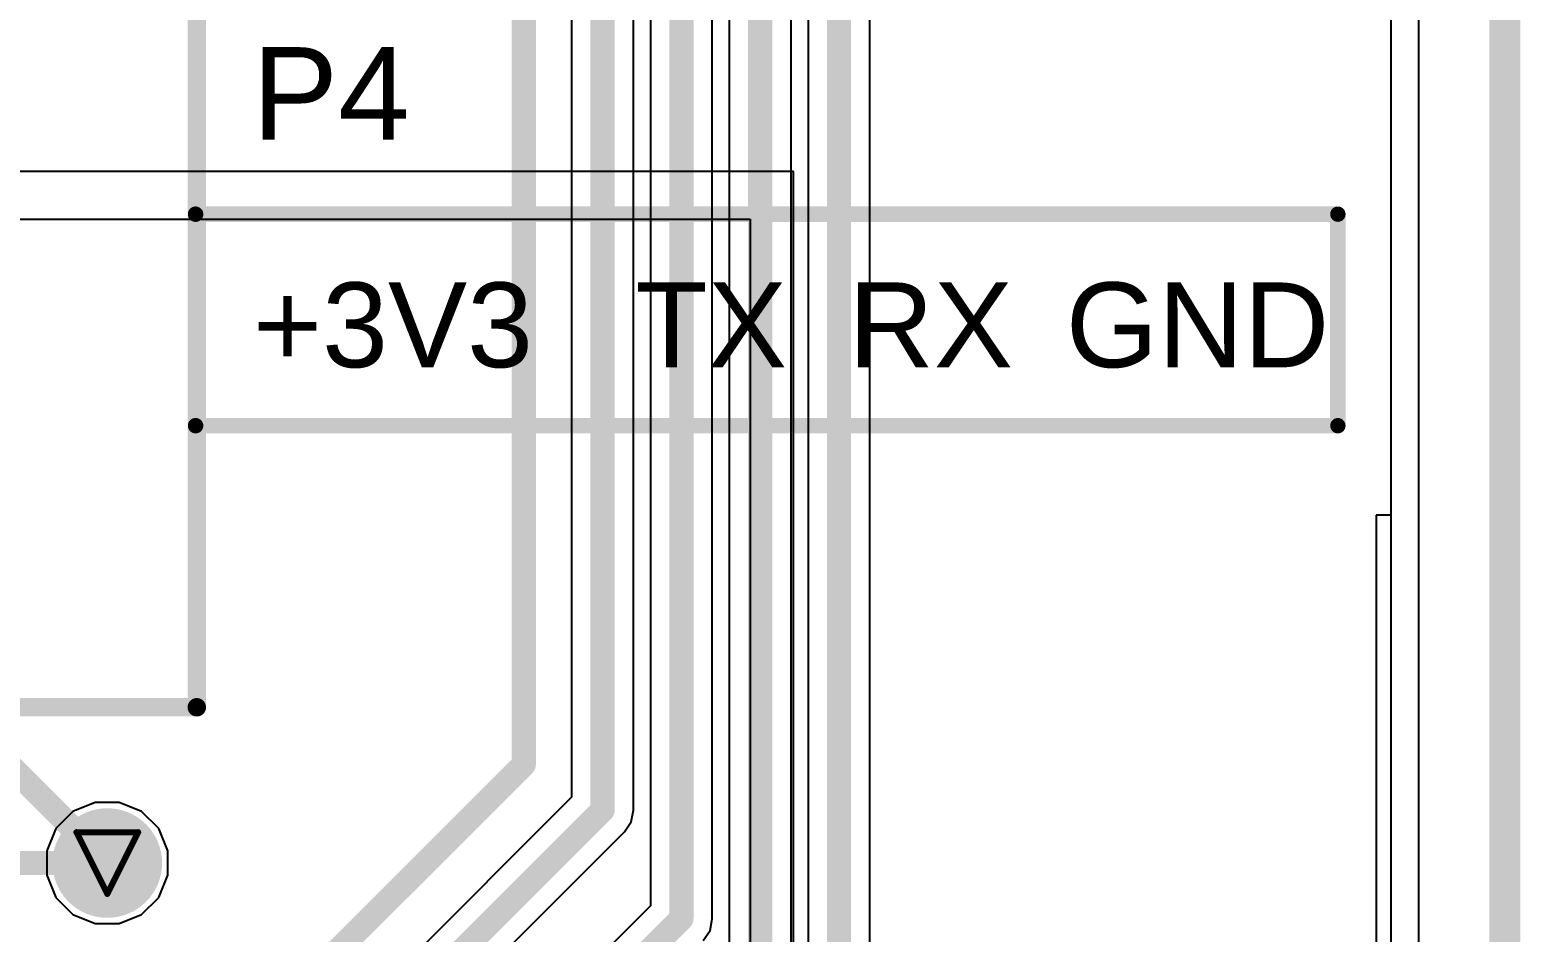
# Model space of a CAD drawing. Header units: inches. Extents: x 0 to 423, y -3 to 110.
# Drawn here: x 51.9 to 64.19, y 65.47 to 72.91 of the extents above; entities that cross this region are included whole.
import ezdxf

# ---------------------------------------------------------------- set-up
doc = ezdxf.new("R2010")
doc.units = ezdxf.units.IN
for name, color, linetype in [('Board Outline', 56, 'Continuous'), ('Bottom Layer', 5, 'Continuous'), ('Bottom Solder', 6, 'Continuous'), ('Drill Drawing', 1, 'Continuous'), ('Mechanical 1', 6, 'Continuous'), ('Mechanical 13', 56, 'Continuous'), ('Mid Layer', 16, 'Continuous'), ('Mid Layer 2', 76, 'Continuous'), ('Top Layer', 1, 'Continuous'), ('Top Overlay', 2, 'Continuous'), ('Top Solder', 216, 'Continuous'), ('Via Holes', 16, 'Continuous')]:
    doc.layers.add(name, color=color, linetype=linetype)
doc.styles.add('Arial', font='', dxfattribs={"height": 0.2})
doc.styles.get('Arial').set_extended_font_data('Arial')

# ---------------------------------------------------------------- blocks, each defined once
blk = doc.blocks.new('CON_2078430004_MOL_1')
at = {"layer": 'Mechanical 13'}
for points in [[(2.45, 3.076, 0.127, 0.127, 0), (-9.95, 3.076, 0.127, 0.127, 0)], [(-9.95, 3.076, 0.127, 0.127, 0), (-9.95, -4.224, 0.127, 0.127, 0)]]:
    blk.add_lwpolyline(points, format="xyseb", dxfattribs=at)
blk.add_lwpolyline([(-9.982, 3.076, 0.0635, 0.0635, 1), (-9.918, 3.076, 0.0635, 0.0635, 1)], format="xyseb", close=True, dxfattribs=at)
blk.add_lwpolyline([(-9.982, 3.076, 0.0635, 0.0635, 1), (-9.918, 3.076, 0.0635, 0.0635, 1)], format="xyseb", close=True, dxfattribs=at)
at = {"layer": 'Top Overlay'}
for points in [[(2.45, 3.076, 0.152, 0.152, 0), (-9.95, 3.076, 0.152, 0.152, 0)], [(-9.95, 3.076, 0.152, 0.152, 0), (-9.95, -4.224, 0.152, 0.152, 0)]]:
    blk.add_lwpolyline(points, format="xyseb", dxfattribs=at)
blk.add_lwpolyline([(-9.988, 3.076, 0.0762, 0.0762, 1), (-9.912, 3.076, 0.0762, 0.0762, 1)], format="xyseb", close=True, dxfattribs=at)
blk.add_lwpolyline([(-9.988, 3.076, 0.0762, 0.0762, 1), (-9.912, 3.076, 0.0762, 0.0762, 1)], format="xyseb", close=True, dxfattribs=at)

msp = doc.modelspace()

# ---------------------------------------------------------------- hatches: boundary and pattern name
at = {"layer": 'Bottom Layer'}
h = msp.add_hatch(color=5, dxfattribs=at)
edge = h.paths.add_edge_path()
edge.add_arc((52.536, 66.039), 0.35, 0, 360)
at = {"layer": 'Bottom Solder'}
h = msp.add_hatch(color=6, dxfattribs=at)
edge = h.paths.add_edge_path()
edge.add_arc((52.536, 66.039), 0.452, 0, 360)
at = {"layer": 'Mid Layer'}
h = msp.add_hatch(color=16, dxfattribs=at)
edge = h.paths.add_edge_path()
edge.add_arc((52.536, 66.039), 0.35, 0, 360)
at = {"layer": 'Mid Layer 2'}
h = msp.add_hatch(color=76, dxfattribs=at)
edge = h.paths.add_edge_path()
edge.add_arc((52.536, 66.039), 0.35, 0, 360)
at = {"layer": 'Top Layer'}
h = msp.add_hatch(color=1, dxfattribs=at)
edge = h.paths.add_edge_path()
edge.add_arc((52.536, 66.039), 0.35, 0, 360)
at = {"layer": 'Top Solder'}
h = msp.add_hatch(color=216, dxfattribs=at)
edge = h.paths.add_edge_path()
edge.add_arc((52.536, 66.039), 0.452, 0, 360)
at = {"layer": 'Via Holes'}
h = msp.add_hatch(color=7, dxfattribs=at)
edge = h.paths.add_edge_path()
edge.add_arc((52.536, 66.039), 0.25, 0, 360)

# ---------------------------------------------------------------- linework, layer by layer
at = {"layer": 'Board Outline'}
msp.add_lwpolyline([(64.06, 0, 0.254, 0.254, 0), (64.06, 79.42, 0.254, 0.254, 0)], format="xyseb", dxfattribs=at)
at = {"layer": 'Bottom Layer'}
for p, q in [((63.119, 79.161), (63.119, 68.91)), ((63.119, 68.91), (63, 68.91)), ((63, 68.91), (63, 60.29))]:
    msp.add_line(p, q, dxfattribs=at)
msp.add_lwpolyline([(50.824, 67.752, 0.2, 0.2, 0), (52.536, 66.039, 0.2, 0.2, 0)], format="xyseb", dxfattribs=at)
msp.add_lwpolyline([(52.486, 66.039, 0.1, 0.1, 1), (52.586, 66.039, 0.1, 0.1, 1)], format="xyseb", close=True, dxfattribs=at)
at = {"layer": 'Drill Drawing'}
for points in [[(52.282, 66.293, 0.0508, 0.0508, 0), (52.79, 66.293, 0.0508, 0.0508, 0)], [(52.282, 66.293, 0.0508, 0.0508, 0), (52.536, 65.785, 0.0508, 0.0508, 0)], [(52.536, 65.785, 0.0508, 0.0508, 0), (52.79, 66.293, 0.0508, 0.0508, 0)]]:
    msp.add_lwpolyline(points, format="xyseb", dxfattribs=at)
for points in [[(52.269, 66.293, 0.0254, 0.0254, 1), (52.295, 66.293, 0.0254, 0.0254, 1)], [(52.269, 66.293, 0.0254, 0.0254, 1), (52.295, 66.293, 0.0254, 0.0254, 1)], [(52.777, 66.293, 0.0254, 0.0254, 1), (52.803, 66.293, 0.0254, 0.0254, 1)], [(52.777, 66.293, 0.0254, 0.0254, 1), (52.803, 66.293, 0.0254, 0.0254, 1)], [(52.523, 65.785, 0.0254, 0.0254, 1), (52.549, 65.785, 0.0254, 0.0254, 1)], [(52.523, 65.785, 0.0254, 0.0254, 1), (52.549, 65.785, 0.0254, 0.0254, 1)]]:
    msp.add_lwpolyline(points, format="xyseb", close=True, dxfattribs=at)
at = {"layer": 'Mechanical 1'}
msp.add_lwpolyline([(64.06, 0, 0.254, 0.254, 0), (64.06, 79.42, 0.254, 0.254, 0)], format="xyseb", dxfattribs=at)
at = {"layer": 'Mid Layer'}
for p, q in [((63.119, 78.943), (63.119, 68.91)), ((63.119, 68.91), (63.119, 60.964))]:
    msp.add_line(p, q, dxfattribs=at)
at = {"layer": 'Mid Layer 2'}
for p, q in [((63.348, 79.045), (63.348, 26.797)), ((58.195, 71.745), (37.795, 71.745)), ((58.195, 31.164), (58.195, 71.745)), ((51.066, 71.351), (57.836, 71.351)), ((57.836, 71.351), (57.836, 31.496)), ((52.437, 66.539), (52.253, 66.463)), ((52.635, 66.539), (52.437, 66.539)), ((52.819, 66.463), (52.635, 66.539)), ((52.253, 66.463), (52.112, 66.323)), ((52.96, 66.323), (52.819, 66.463)), ((52.112, 66.323), (52.036, 66.139)), ((53.036, 66.139), (52.96, 66.323)), ((52.036, 66.139), (52.036, 65.94)), ((53.036, 65.94), (53.036, 66.139)), ((52.036, 65.94), (52.112, 65.756)), ((52.96, 65.756), (53.036, 65.94)), ((52.112, 65.756), (52.253, 65.615)), ((52.819, 65.615), (52.96, 65.756)), ((52.253, 65.615), (52.437, 65.539)), ((52.437, 65.539), (52.635, 65.539)), ((52.635, 65.539), (52.819, 65.615))]:
    msp.add_line(p, q, dxfattribs=at)
at = {"layer": 'Top Layer'}
for p, q in [((63.119, 79.161), (63.119, 68.91)), ((56.365, 74.5), (56.365, 66.582)), ((56.875, 66.476), (56.875, 74.5)), ((57.015, 74.5), (57.015, 65.686)), ((57.525, 65.58), (57.525, 74.5)), ((57.665, 74.5), (57.665, 65.036)), ((58.175, 64.93), (58.175, 74.5)), ((58.315, 74.5), (58.315, 63.967)), ((58.825, 63.862), (58.825, 74.42)), ((63.119, 68.91), (63, 68.91)), ((63, 68.91), (63, 61.216)), ((56.365, 66.582), (52.737, 62.954)), ((56.8, 66.296), (56.856, 66.379)), ((56.856, 66.379), (56.875, 66.476)), ((53.172, 62.668), (56.8, 66.296)), ((57.015, 65.686), (54.599, 63.269)), ((57.506, 65.482), (57.525, 65.58)), ((57.45, 65.4), (57.506, 65.482))]:
    msp.add_line(p, q, dxfattribs=at)
for points in [[(55.97, 66.852, 0.2, 0.2, 0), (55.97, 75.325, 0.2, 0.2, 0)], [(56.62, 66.476, 0.2, 0.2, 0), (56.62, 75.325, 0.2, 0.2, 0)], [(57.27, 65.58, 0.2, 0.2, 0), (57.27, 75.325, 0.2, 0.2, 0)], [(57.92, 64.93, 0.2, 0.2, 0), (57.92, 75.325, 0.2, 0.2, 0)], [(58.57, 63.862, 0.2, 0.2, 0), (58.57, 75.325, 0.2, 0.2, 0)], [(51.558, 62.44, 0.2, 0.2, 0), (55.97, 66.852, 0.2, 0.2, 0)], [(52.917, 62.773, 0.2, 0.2, 0), (56.62, 66.476, 0.2, 0.2, 0)], [(50.539, 66.039, 0.2, 0.2, 0), (52.536, 66.039, 0.2, 0.2, 0)], [(54.479, 62.789, 0.2, 0.2, 0), (57.27, 65.58, 0.2, 0.2, 0)]]:
    msp.add_lwpolyline(points, format="xyseb", dxfattribs=at)
for points in [[(55.92, 66.852, 0.1, 0.1, 1), (56.02, 66.852, 0.1, 0.1, 1)], [(55.92, 66.852, 0.1, 0.1, 1), (56.02, 66.852, 0.1, 0.1, 1)], [(56.57, 66.476, 0.1, 0.1, 1), (56.67, 66.476, 0.1, 0.1, 1)], [(56.57, 66.476, 0.1, 0.1, 1), (56.67, 66.476, 0.1, 0.1, 1)], [(52.486, 66.039, 0.1, 0.1, 1), (52.586, 66.039, 0.1, 0.1, 1)], [(57.22, 65.58, 0.1, 0.1, 1), (57.32, 65.58, 0.1, 0.1, 1)], [(57.22, 65.58, 0.1, 0.1, 1), (57.32, 65.58, 0.1, 0.1, 1)]]:
    msp.add_lwpolyline(points, format="xyseb", close=True, dxfattribs=at)
at = {"layer": 'Top Overlay'}
for points in [[(53.264, 71.392, 0.127, 0.127, 0), (62.683, 71.392, 0.127, 0.127, 0)], [(53.264, 69.647, 0.127, 0.127, 0), (53.264, 71.392, 0.127, 0.127, 0)], [(62.683, 69.647, 0.127, 0.127, 0), (62.683, 71.392, 0.127, 0.127, 0)], [(53.264, 69.647, 0.127, 0.127, 0), (62.683, 69.647, 0.127, 0.127, 0)]]:
    msp.add_lwpolyline(points, format="xyseb", dxfattribs=at)
for points in [[(53.232, 71.392, 0.0635, 0.0635, 1), (53.296, 71.392, 0.0635, 0.0635, 1)], [(53.232, 71.392, 0.0635, 0.0635, 1), (53.296, 71.392, 0.0635, 0.0635, 1)], [(62.652, 71.392, 0.0635, 0.0635, 1), (62.715, 71.392, 0.0635, 0.0635, 1)], [(62.652, 71.392, 0.0635, 0.0635, 1), (62.715, 71.392, 0.0635, 0.0635, 1)], [(53.232, 69.647, 0.0635, 0.0635, 1), (53.296, 69.647, 0.0635, 0.0635, 1)], [(53.232, 69.647, 0.0635, 0.0635, 1), (53.296, 69.647, 0.0635, 0.0635, 1)], [(62.652, 69.647, 0.0635, 0.0635, 1), (62.715, 69.647, 0.0635, 0.0635, 1)], [(62.652, 69.647, 0.0635, 0.0635, 1), (62.715, 69.647, 0.0635, 0.0635, 1)]]:
    msp.add_lwpolyline(points, format="xyseb", close=True, dxfattribs=at)

# ---------------------------------------------------------------- block references
at = {"rotation": 180}
msp.add_blockref('CON_2078430004_MOL_1', (43.324, 70.4), dxfattribs=at)

# ---------------------------------------------------------------- texts
at = {"layer": 'Top Overlay', "style": 'Arial'}
msp.add_text('P4', height=0.762, dxfattribs=at).set_placement((53.729, 72.008))
for s, p in [('+3V3', (53.736, 70.129)), ('TX', (56.891, 70.129)), ('RX', (58.646, 70.129)), ('GND', (60.44, 70.129))]:
    msp.add_text(s, height=0.7, rotation=360, dxfattribs=at).set_placement(p)

doc.saveas('drawing.dxf')
